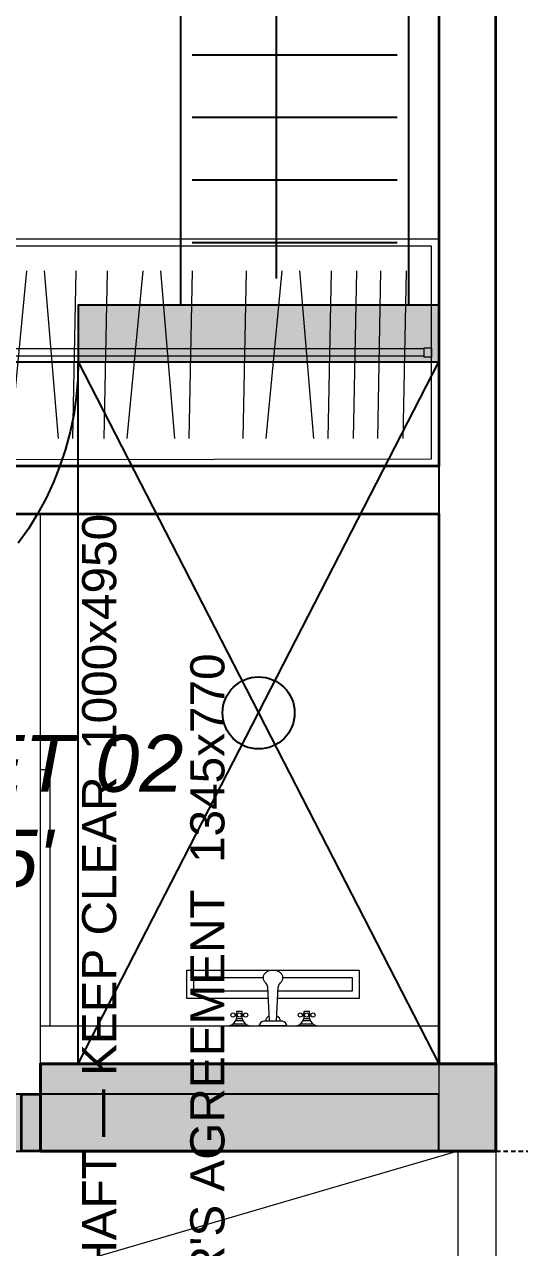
# Model space of a CAD drawing. Header units: millimetres. Extents: x 0 to 125073, y 0 to 71249.
# Drawn here: x 68657 to 69961, y 51840 to 55064 of the extents above; entities that cross this region are included whole.
import ezdxf
from ezdxf.enums import TextEntityAlignment as Align
from ezdxf.lldxf.tags import DXFTag

# ---------------------------------------------------------------- set-up
doc = ezdxf.new("R2010")
doc.units = ezdxf.units.MM
doc.linetypes.add('DASH', pattern=[1, 0.5, -0.5])
doc.linetypes.add('DASHED', pattern=[20, 12, -8])
doc.layers.add('DA_BUILDING LINE', color=7, linetype='Continuous', lineweight=9, true_color=0xc2db0000)
doc.layers.add('DA_FURNITURE', color=102, linetype='Continuous', lineweight=5, true_color=0xc2666666)
for name, color, linetype, lineweight in [('DA_CARPET AREA RERA', 30, 'Continuous', 9), ('DA_COLUMN', 40, 'Continuous', 40), ('DA_DOTTED LINES', 8, 'DASH', 5), ('DA_TEXT IN SQ.FT', 193, 'Continuous', 9), ('DA_WALL', 7, 'Continuous', 35), ('DA_WINDOW', 4, 'Continuous', 9)]:
    doc.layers.add(name, color=color, linetype=linetype, lineweight=lineweight)
for name, color, linetype in [('DA_COLUMN HATCH', 251, 'Continuous'), ('PROP-FURN', 9, 'CONTINUOUS'), ('PROP-KEEP', 6, 'DASHED'), ('PROP-SHELL', 7, 'CONTINUOUS'), ('PROP-WALL-NEW', 1, 'CONTINUOUS')]:
    doc.layers.add(name, color=color, linetype=linetype)
doc.styles.get("Standard").update_dxf_attribs({"font": 'arial.ttf'})
tags = doc.linetypes.add('( Hidden )', pattern=[0.375, 0.25, -0.125]).pattern_tags.tags
tags[6:7] = [DXFTag(74, 4), DXFTag(75, 0), DXFTag(340, '0'), DXFTag(46, 1.0), DXFTag(50, 0.0), DXFTag(44, 0.0), DXFTag(45, 0.0)]
tags[4:5] = [DXFTag(74, 4), DXFTag(75, 0), DXFTag(340, '0'), DXFTag(46, 1.0), DXFTag(50, 0.0), DXFTag(44, 0.0), DXFTag(45, 0.0)]

# ---------------------------------------------------------------- blocks, each defined once
blk = doc.blocks.new('GSHGJSDFGJ')
at = {"layer": 'DA_BUILDING LINE', "linetype": '( Hidden )', "ltscale": 500}
blk.add_lwpolyline([(-41088.6, 76926.5), (-41088.6, 92546.5), (-40838.6, 92546.5), (-40838.6, 92596.5), (-39638.6, 92596.5), (-39638.6, 94076.5), (-40838.6, 94076.5), (-40838.6, 97576.5), (-31143.6, 97576.5), (-31143.6, 92421.5), (-34663.6, 92421.5), (-34663.6, 91421.5), (-32288.6, 91421.5), (-32288.6, 90076.5), (-31518.6, 90076.5), (-31518.6, 91422), (-29863.6, 91421.5), (-29863.6, 91421.5), (-29863.6, 94886.5), (-27778.6, 94886.5)], dxfattribs=at)
blk = doc.blocks.new('tap')
at = {"layer": 'DA_FURNITURE'}
for p, q in [((-0.1835, -0.2062), (-0.1835, -0.1402)), ((-0.1835, -0.2062), (-0.1835, -0.1402)), ((-0.1775, -0.1944), (-0.1775, -0.1519)), ((-0.1775, -0.1944), (-0.1775, -0.1519)), ((-0.1505, -0.1642), (-0.1505, -0.1582)), ((-0.1505, -0.1642), (-0.1505, -0.1582)), ((-0.1445, -0.1642), (-0.1445, -0.1582)), ((-0.1445, -0.1642), (-0.1445, -0.1582)), ((-0.1655, -0.1616), (-0.1655, -0.1845)), ((-0.1655, -0.1616), (-0.1655, -0.1845)), ((-0.1355, -0.1642), (-0.1595, -0.1642)), ((-0.1595, -0.1642), (-0.1595, -0.1822)), ((-0.1355, -0.1642), (-0.1595, -0.1642)), ((-0.1595, -0.1642), (-0.1595, -0.1822)), ((-0.1595, -0.1822), (-0.1355, -0.1822)), ((-0.1595, -0.1822), (-0.1355, -0.1822)), ((-0.1505, -0.1822), (-0.1505, -0.1882)), ((-0.1505, -0.1822), (-0.1505, -0.1882)), ((-0.1445, -0.1822), (-0.1445, -0.1882)), ((-0.1445, -0.1822), (-0.1445, -0.1882)), ((-0.1355, -0.1822), (-0.1355, -0.1642)), ((-0.1355, -0.1822), (-0.1355, -0.1642)), ((-0.1835, -0.331), (-0.1835, -0.2374)), ((-0.1835, -0.331), (-0.1835, -0.2374)), ((-0.1679, -0.3154), (-0.1679, -0.253)), ((-0.1679, -0.3154), (-0.1679, -0.253)), ((-0.0541, -0.2665), (-0.1679, -0.2721)), ((-0.0541, -0.2665), (-0.1679, -0.2721)), ((-0.1679, -0.2962), (-0.0541, -0.3018)), ((-0.1679, -0.2962), (-0.0541, -0.3018)), ((-0.1835, -0.4282), (-0.1835, -0.3622)), ((-0.1835, -0.4282), (-0.1835, -0.3622)), ((-0.1775, -0.4164), (-0.1775, -0.3739)), ((-0.1775, -0.4164), (-0.1775, -0.3739)), ((-0.1655, -0.3836), (-0.1655, -0.4065)), ((-0.1655, -0.3836), (-0.1655, -0.4065)), ((-0.1355, -0.3862), (-0.1595, -0.3862)), ((-0.1595, -0.3862), (-0.1595, -0.4042)), ((-0.1355, -0.3862), (-0.1595, -0.3862)), ((-0.1595, -0.3862), (-0.1595, -0.4042)), ((-0.1505, -0.3862), (-0.1505, -0.3802)), ((-0.1505, -0.3862), (-0.1505, -0.3802)), ((-0.1445, -0.3862), (-0.1445, -0.3802)), ((-0.1445, -0.3862), (-0.1445, -0.3802)), ((-0.1355, -0.4042), (-0.1355, -0.3862)), ((-0.1355, -0.4042), (-0.1355, -0.3862)), ((-0.1595, -0.4042), (-0.1355, -0.4042)), ((-0.1595, -0.4042), (-0.1355, -0.4042)), ((-0.1505, -0.4042), (-0.1505, -0.4102)), ((-0.1505, -0.4042), (-0.1505, -0.4102)), ((-0.1445, -0.4042), (-0.1445, -0.4102)), ((-0.1445, -0.4042), (-0.1445, -0.4102))]:
    blk.add_line(p, q, dxfattribs=at)
for points in [[(-0.0928, -0.2684), (-0.0928, 0), (0, 0), (0, -0.5683), (-0.0928, -0.5683), (-0.0928, -0.2999)], [(-0.0692, -0.2672), (-0.0692, -0.0237), (-0.0236, -0.0237), (-0.0236, -0.2515)], [(-0.0236, -0.3169), (-0.0236, -0.5446), (-0.0692, -0.5446), (-0.0692, -0.3011)]]:
    blk.add_lwpolyline(points, dxfattribs=at)
for centre in [(-0.1475, -0.1522), (-0.1475, -0.1522), (-0.1475, -0.1732), (-0.1475, -0.1732), (-0.1475, -0.1942), (-0.1475, -0.1942), (-0.1475, -0.3742), (-0.1475, -0.3742), (-0.1475, -0.3952), (-0.1475, -0.3952), (-0.1475, -0.4162), (-0.1475, -0.4162)]:
    blk.add_circle(centre, 0.00671, dxfattribs=at)
for centre, radius, start, end in [((-0.1505, -0.1312), 0.0342, 195.2551, 254.7449), ((-0.1505, -0.1312), 0.0342, 195.2551, 254.7449), ((-0.1505, -0.2152), 0.0342, 105.2551, 164.7449), ((-0.1505, -0.2152), 0.0342, 105.2551, 164.7449), ((-0.1899, -0.2593), 0.0229, 16.1502, 73.8498), ((-0.1899, -0.2593), 0.0229, 16.1502, 73.8498), ((-0.1674, -0.2766), 0.0165, 18.5395, 91.7649), ((-0.1674, -0.2766), 0.0165, 18.5395, 91.7649), ((-0.0581, -0.2424), 0.0244, 279.6247, 312.4678), ((-0.0581, -0.2424), 0.0244, 279.6247, 312.4678), ((-0.0209, -0.2769), 0.0265, 119.848, 141.5659), ((-0.0209, -0.2769), 0.0265, 119.848, 141.5659), ((-0.0247, -0.2702), 0.0188, 90, 119.848), ((-0.0247, -0.2702), 0.0188, 90, 119.848), ((-0.0247, -0.2702), 0.0188, 60.152, 90), ((-0.0247, -0.2702), 0.0188, 60.152, 90), ((-0.0286, -0.2769), 0.0265, 35.8238, 60.152), ((-0.0286, -0.2769), 0.0265, 35.8238, 60.152), ((-0.0346, -0.2813), 0.034, 16.6468, 35.8238), ((-0.0346, -0.2813), 0.034, 16.6468, 35.8238), ((-0.0442, -0.2842), 0.044, 0, 16.6468), ((-0.0442, -0.2842), 0.044, 0, 16.6468), ((-0.1899, -0.309), 0.0229, 286.1502, 343.8498), ((-0.1899, -0.309), 0.0229, 286.1502, 343.8498), ((-0.1674, -0.2917), 0.0165, 268.2351, 341.4605), ((-0.1674, -0.2917), 0.0165, 268.2351, 341.4605), ((-0.0581, -0.3259), 0.0244, 47.5322, 80.3753), ((-0.0581, -0.3259), 0.0244, 47.5322, 80.3753), ((-0.0209, -0.2914), 0.0265, 218.4341, 240.152), ((-0.0209, -0.2914), 0.0265, 218.4341, 240.152), ((-0.0247, -0.2981), 0.0188, 240.152, 270), ((-0.0247, -0.2981), 0.0188, 240.152, 270), ((-0.0247, -0.2981), 0.0188, 270, 299.848), ((-0.0247, -0.2981), 0.0188, 270, 299.848), ((-0.0286, -0.2914), 0.0265, 299.848, 324.1762), ((-0.0286, -0.2914), 0.0265, 299.848, 324.1762), ((-0.0346, -0.287), 0.034, 324.1762, 343.3532), ((-0.0346, -0.287), 0.034, 324.1762, 343.3532), ((-0.0442, -0.2842), 0.044, 343.3532, 360), ((-0.0442, -0.2842), 0.044, 343.3532, 360), ((-0.1505, -0.3532), 0.0342, 195.2551, 254.7449), ((-0.1505, -0.3532), 0.0342, 195.2551, 254.7449), ((-0.1505, -0.4372), 0.0342, 105.2551, 164.7449), ((-0.1505, -0.4372), 0.0342, 105.2551, 164.7449)]:
    blk.add_arc(centre, radius, start, end, dxfattribs=at)
blk = doc.blocks.new('SRAFGADFGDFG')
at = {"layer": 'DA_FURNITURE', "ltscale": 8}
for p, q in [((-33848.6, 94826.5), (-31293.6, 94826.5)), ((-31293.6, 94826.5), (-31293.6, 94226.5)), ((-31313.6, 94806.5), (-33828.6, 94806.5)), ((-31313.6, 94246.5), (-31313.6, 94806.5)), ((-32380.4, 94741.4), (-32422.4, 94299.9)), ((-32333.8, 94741.4), (-32296.6, 94299.9)), ((-32250.6, 94741.4), (-32258.9, 94299.9)), ((-32167.9, 94741.4), (-32176.2, 94299.9)), ((-32074, 94741.4), (-32116.1, 94299.9)), ((-32027.5, 94741.4), (-31990.3, 94299.9)), ((-31944.2, 94741.4), (-31952.6, 94299.9)), ((-31801.7, 94741.4), (-31810, 94299.9)), ((-31707.8, 94741.4), (-31749.8, 94299.9)), ((-31661.2, 94741.4), (-31624, 94299.9)), ((-31578, 94741.4), (-31586.3, 94299.9)), ((-31511.1, 94741.4), (-31519.4, 94299.9)), ((-31447.3, 94741.4), (-31455.6, 94299.9)), ((-31380.4, 94741.4), (-31388.7, 94299.9)), ((-31332.3, 94535.9), (-33809.8, 94535.9)), ((-31332.3, 94514), (-31332.3, 94539)), ((-31332.3, 94539), (-31313.6, 94539)), ((-31313.6, 94539), (-31313.6, 94514)), ((-31332.3, 94517.2), (-33809.8, 94517.2)), ((-31313.6, 94514), (-31332.3, 94514)), ((-33828.6, 94242.5), (-31313.6, 94246.5)), ((-31293.6, 94226.5), (-33848.6, 94226.5))]:
    blk.add_line(p, q, dxfattribs=at)
at = {"layer": 'DA_FURNITURE'}
for p, q in [((-32343.6, 92751.5), (-32343.6, 94101.5)), ((-32318.2, 93426.8), (-32343.6, 93426.8)), ((-32318.2, 92751.5), (-32318.2, 93426.8))]:
    blk.add_line(p, q, dxfattribs=at)
blk.add_lwpolyline([(-33093.6, 92571.5), (-33093.6, 92571.5), (-33093.6, 92571.5), (-33723.6, 92571.5), (-33723.6, 93041.5), (-33193.6, 93041.5), (-33193.6, 92571.5), (-32343.6, 92571.5), (-32343.6, 92751.5), (-31293.6, 92751.5)], dxfattribs=at)
at = {"layer": 'DA_FURNITURE', "xscale": 800.0000000000338, "yscale": 800.0000000000338, "zscale": 800.0000000000338, "rotation": 90}
blk.add_blockref('tap', (-31958.3, 92898.3), dxfattribs=at)
blk = doc.blocks.new('A$C1c7226e4')
at = {"layer": 'DA_CARPET AREA RERA'}
blk.add_lwpolyline([(-11.475, 10.23), (-3.28, 10.23), (-3.28, 5.375), (-6.8, 5.375), (-6.8, 4.075), (-4.425, 4.075), (-4.425, 2.73), (-3.275, 2.73), (-3.275, 2.88), (-2.455, 2.88), (-2.455, 2.88), (-1.85, 2.88), (-1.85, -0.62)], dxfattribs=at)
at = {"layer": 'DA_DOTTED LINES', "linetype": '( Hidden )', "ltscale": 300}
blk.add_line((-3.23, 5.225), (-6.65, 4.225), dxfattribs=at)
at = {"layer": 'DA_WALL'}
for points in [[(-3.13, 5.455), (-3.13, 9.18), (-3.28, 9.18), (-3.28, 7.03), (-5.835, 7.03), (-5.835, 6.905), (-3.28, 6.905), (-3.28, 5.455)], [(-4.38, 5.375), (-4.33, 5.375), (-4.33, 5.225), (-4.38, 5.225)]]:
    blk.add_lwpolyline(points, close=True, dxfattribs=at)
at = {"layer": 'DA_WINDOW'}
for p, q in [((-3.23, 5.225), (-3.23, 4.225)), ((-3.13, 5.225), (-3.13, 4.225))]:
    blk.add_line(p, q, dxfattribs=at)
blk = doc.blocks.new('SDFHSDFGN')
at = {"layer": 'DA_COLUMN HATCH', "true_color": 0x636466}
h = blk.add_hatch(color=251, dxfattribs=at)
h.dxf.hatch_style = 1
h.paths.add_polyline_path([(-37688.6, 97346.5), (-37688.6, 97576.5), (-38888.6, 97576.5), (-38888.6, 97346.5)])
h.paths.add_polyline_path([(-31373.6, 96376.5), (-31143.6, 96376.5), (-31143.6, 97576.5), (-31373.6, 97576.5)])
h.paths.add_polyline_path([(-27778.6, 97036.5), (-27548.6, 97036.5), (-27548.6, 98236.5), (-27778.6, 98236.5)])
h.paths.add_polyline_path([(-24578.6, 97336.5), (-24348.6, 97336.5), (-24348.6, 98236.5), (-24578.6, 98236.5)])
h.paths.add_polyline_path([(-19333.6, 98536.5), (-19333.6, 97336.5), (-19103.6, 97336.5), (-19103.6, 98536.5)])
h.paths.add_polyline_path([(-13063.6, 97336.5), (-12833.6, 97336.5), (-12833.6, 98536.5), (-13063.6, 98536.5)])
h.paths.add_polyline_path([(-11543.6, 97636.5), (-11313.6, 97636.5), (-11313.6, 98536.5), (-11543.6, 98536.5)])
h.paths.add_polyline_path([(-8908.6, 94991.5), (-7708.6, 94991.5), (-7708.6, 94761.5), (-8908.6, 94761.5)])
h.paths.add_polyline_path([(-13063.6, 91111.5), (-12833.6, 91111.5), (-12833.6, 92311.5), (-13063.6, 92311.5)])
h.paths.add_polyline_path([(-19333.6, 91111.5), (-19103.6, 91111.5), (-19103.6, 92311.5), (-19333.6, 92311.5)])
h.paths.add_polyline_path([(-5998.6, 91111.5), (-5258.6, 91111.5), (-5258.6, 91341.5), (-5998.6, 91341.5)])
h.paths.add_polyline_path([(-1283.6, 91111.5), (-383.6, 91111.5), (-383.6, 91341.5), (-1283.6, 91341.5)])
h.paths.add_polyline_path([(2171.4, 90061.5), (2171.4, 91261.5), (1941.4, 91261.5), (1941.4, 90061.5)])
h.paths.add_polyline_path([(4621.4, 90061.5), (5821.4, 90061.5), (5821.4, 90291.5), (4621.4, 90291.5)])
h.paths.add_polyline_path([(4621.4, 95111.5), (5821.4, 95111.5), (5821.4, 95341.5), (4621.4, 95341.5)])
h.paths.add_polyline_path([(4621.4, 98611.5), (5821.4, 98611.5), (5821.4, 98841.5), (4621.4, 98841.5)])
h.paths.add_polyline_path([(-39638.6, 89246.5), (-38138.6, 89246.5), (-38138.6, 89476.5), (-39638.6, 89476.5)])
h.paths.add_polyline_path([(-31143.6, 92421.5), (-31143.6, 92651.5), (-32343.6, 92651.5), (-32343.6, 92421.5)])
h.paths.add_polyline_path([(-31513.6, 86346.5), (-29713.6, 86346.5), (-29713.6, 86576.5), (-31513.6, 86576.5)])
h.paths.add_polyline_path([(-31513.6, 82896.5), (-29713.6, 82896.5), (-29713.6, 83126.5), (-31513.6, 83126.5)])
h.paths.add_polyline_path([(-31518.6, 78051.5), (-30518.6, 78051.5), (-30518.6, 78281.5), (-31518.6, 78281.5)])
h.paths.add_polyline_path([(-32143.6, 76821.5), (-31143.6, 76821.5), (-31143.6, 77051.5), (-32143.6, 77051.5)])
h.paths.add_polyline_path([(-31893.6, 71896.5), (-31893.6, 72126.5), (-33093.6, 72126.5), (-33093.6, 71896.5)])
h.paths.add_polyline_path([(-37688.6, 71896.5), (-37688.6, 72126.5), (-38888.6, 72126.5), (-38888.6, 71896.5)])
h.paths.add_polyline_path([(-38438.6, 76796.5), (-38438.6, 77026.5), (-39638.6, 77026.5), (-39638.6, 76796.5)])
h.paths.add_polyline_path([(-38138.6, 79996.5), (-38138.6, 80226.5), (-39638.6, 80226.5), (-39638.6, 79996.5)])
h.paths.add_polyline_path([(-38438.6, 92446.5), (-38438.6, 92676.5), (-39638.6, 92676.5), (-39638.6, 92446.5)])
h.paths.add_polyline_path([(-31518.6, 91422), (-31288.6, 91422), (-31288.6, 89927), (-31518.6, 89927)])
h.paths.add_polyline_path([(-20908.6, 91111.5), (-20678.6, 91111.5), (-20678.6, 89881.5), (-20908.6, 89881.5)])
h.paths.add_polyline_path([(-11313.6, 92011.5), (-11313.6, 91111.5), (-11543.6, 91111.5), (-11543.6, 92011.5)])
h.paths.add_polyline_path([(1941.4, 97316.5), (2171.4, 97316.5), (2171.4, 98841.5), (1941.4, 98841.5)])
at = {"layer": 'DA_COLUMN'}
blk.add_lwpolyline([(-31143.6, 92421.5), (-31143.6, 92651.5), (-32343.6, 92651.5), (-32343.6, 92421.5)], close=True, dxfattribs=at)
blk = doc.blocks.new('A$Cfed68cb1')
at = {"layer": 'DA_TEXT IN SQ.FT', "insert": (-40.1116, -5.3228), "char_height": 0.15, "attachment_point": 1}
blk.add_mtext_dynamic_manual_height_columns("\\pxqc;{\\fArial|b0|i1|c0|p34;M.TOILET 02\\P8' X 5'}", width=1.269917, gutter_width=12.5, heights=[-0.4058], dxfattribs=at)

msp = doc.modelspace()

# ---------------------------------------------------------------- hatches: boundary and pattern name
at = {"layer": 'PROP-WALL-NEW'}
h = msp.add_hatch(color=1, dxfattribs=at)
h.dxf.hatch_style = 1
h.paths.add_polyline_path([(68799, 54174), (69749, 54174), (69749, 54324), (68799, 54324)])
h = msp.add_hatch(color=1, dxfattribs=at)
h.dxf.hatch_style = 1
h.paths.add_polyline_path([(66854, 52094), (69749, 52094), (69749, 52244), (66854, 52244)])

# ---------------------------------------------------------------- linework, layer by layer
at = {"layer": 'PROP-FURN'}
for p, q in [((69321, 54394), (69321, 55244)), ((69099, 54984), (69639, 54984)), ((69099, 54819), (69639, 54819)), ((69099, 54654), (69639, 54654)), ((69099, 54489), (69639, 54489)), ((68799, 52324), (69749, 54174)), ((68799, 54174), (69749, 52324))]:
    msp.add_line(p, q, dxfattribs=at)
for points in [[(69069, 54324), (69069, 55314), (69669, 55314), (69669, 54324)], [(68799, 52324), (68799, 54174), (69749, 54174), (69749, 52324)]]:
    msp.add_lwpolyline(points, close=True, dxfattribs=at)
msp.add_lwpolyline([(67999, 54174), (68799, 54174), (68797.64653, 54127.48414), (68793.59069, 54081.12567), (68786.8462, 54035.08146), (68777.4359, 53989.5073), (68765.39161, 53944.55741), (68750.7541, 53900.38389), (68733.57289, 53857.13619), (68713.90611, 53814.96066), (68691.82032, 53774), (68667.39025, 53734.39282), (68640.69855, 53696.27313)], dxfattribs=at)
msp.add_circle((69274, 53249), 95, dxfattribs=at)
at = {"layer": 'PROP-KEEP'}
msp.add_lwpolyline([(66379, 51094), (66379, 52094), (71329, 52094), (71329, 51094)], close=True, dxfattribs=at)
at = {"layer": 'PROP-SHELL'}
for p, q in [((69749.22813, 53898.9767), (69749.22813, 56048.9767)), ((69899.22813, 52323.9767), (69899.22813, 56048.9767)), ((69749.22813, 52323.9767), (69749.22813, 53773.9767)), ((69749.22813, 52323.9767), (69899.22813, 52323.9767))]:
    msp.add_line(p, q, dxfattribs=at)
at = {"layer": 'PROP-WALL-NEW'}
for points in [[(68799, 54174), (69749, 54174), (69749, 54324), (68799, 54324)], [(66854, 52094), (69749, 52094), (69749, 52244), (66854, 52244)]]:
    msp.add_lwpolyline(points, close=True, dxfattribs=at)

# ---------------------------------------------------------------- block references
at = {"color": 1, "xscale": 1000, "yscale": 1000, "zscale": 1000}
msp.add_blockref('A$Cfed68cb1', (107924.22813, 58513.9767), dxfattribs=at)
msp.add_blockref('SDFHSDFGN', (101042.82231, -40327.54866))
at = {"color": 1}
msp.add_blockref('SRAFGADFGDFG', (101042.82231, -40327.54866), dxfattribs=at)
at = {"layer": 'DA_BUILDING LINE'}
msp.add_blockref('GSHGJSDFGJ', (101042.82231, -40327.54866), dxfattribs=at)
at = {"layer": 'DA_WALL', "xscale": 1000, "yscale": 1000, "zscale": 1000}
msp.add_blockref('A$C1c7226e4', (73029.22813, 46868.9767), dxfattribs=at)

# ---------------------------------------------------------------- texts
at = {"layer": 'PROP-KEEP'}
for s, p in [('MAIN SERVICE DUCT, EAST — OPEN SHAFT — KEEP CLEAR  1000x4950', (68854, 51594)), ("SECONDARY DUCT, EAST — RECLAIMED, FLOORED WITH THE BUILDER'S AGREEMENT  1345x770", (69139, 50421.5))]:
    msp.add_text(s, height=90, rotation=90, dxfattribs=at).set_placement(p, align=Align.MIDDLE_CENTER)

doc.saveas('drawing.dxf')
